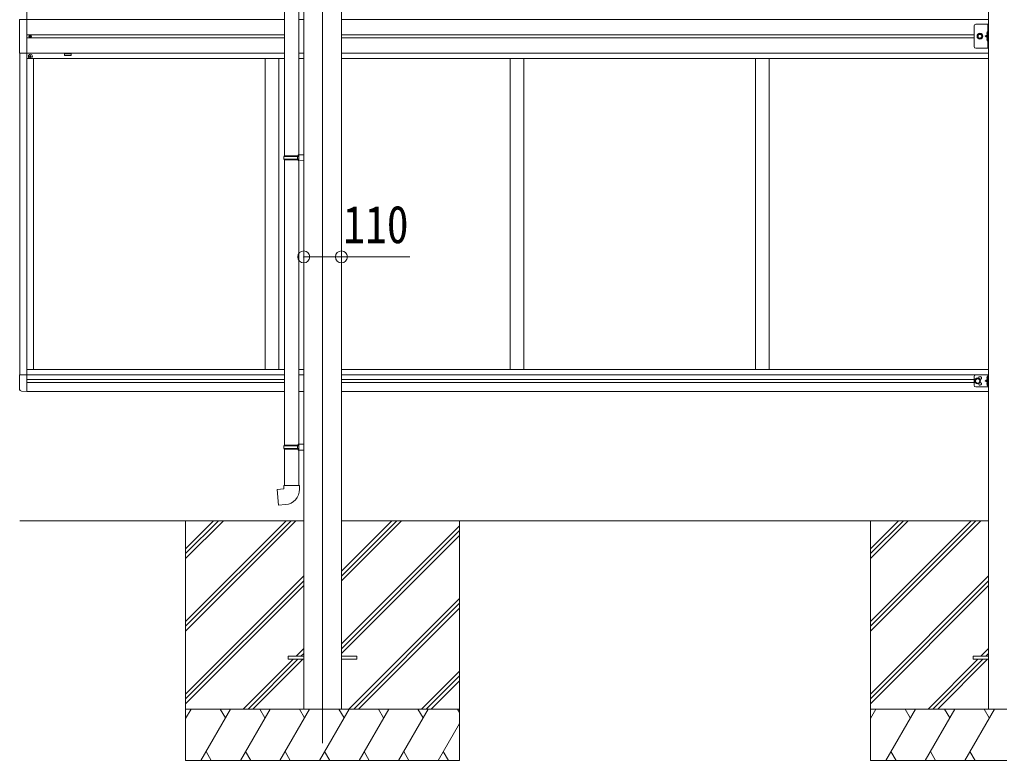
# Model space of a CAD drawing. Units: millimetres at full size; details may follow other scales. Extents: x -9783 to 9892, y -6828 to 6752.
# Drawn here: x -3579 to -717, y -1897 to 266 of the extents above; entities that cross this region are included whole.
import ezdxf
from ezdxf.enums import TextEntityAlignment as Align

# ---------------------------------------------------------------- set-up
doc = ezdxf.new("R2010")
doc.units = ezdxf.units.MM
doc.header["$LTSCALE"] = 35
doc.header["$PDMODE"] = 32
doc.header["$PDSIZE"] = 35
for name, color, linetype, lineweight in [('0-0_0', 7, 'Continuous', 9), ('0-1_本体', 4, 'Continuous', 9), ('0-2_部品', 7, 'Continuous', 9), ('0-8_PARTS2', 2, 'Continuous', 9), ('0-A_寸法', 6, 'Continuous', 9), ('1-1_GLASS', 4, 'Continuous', 9), ('1-2_GLASS_SEAL', 7, 'Continuous', 9)]:
    doc.layers.add(name, color=color, linetype=linetype, lineweight=lineweight)
doc.styles.add('ＭＳ ゴシック', font='')
doc.styles.get('ＭＳ ゴシック').set_extended_font_data('MS Gothic')

msp = doc.modelspace()

# ---------------------------------------------------------------- linework, layer by layer
at = {"layer": '0-0_0'}
for p, q in [((-3578.03, -1197.16), (-2749.03, -1197.16)), ((-3094.03, -1197.16), (-3094.03, -1897.15)), ((-3094.03, -1491.33), (-2799.85, -1197.16)), ((-3094.03, -1505.47), (-2785.7, -1197.16)), ((-3094.03, -1519.62), (-2771.56, -1197.16)), ((-3094.03, -1307.49), (-2983.69, -1197.16)), ((-3094.03, -1293.34), (-2997.84, -1197.16)), ((-3094.03, -1279.2), (-3011.98, -1197.16)), ((-2639.03, -1372.99), (-2463.19, -1197.16)), ((-2639.03, -1358.84), (-2477.34, -1197.16)), ((-2639.03, -1344.7), (-2491.48, -1197.16)), ((-2639.03, -1197.16), (-749.03, -1197.16)), ((-2294.03, -1197.16), (-2294.03, -1897.15)), ((-1094.03, -1197.16), (-1094.03, -1897.15)), ((-1094.03, -1491.33), (-799.85, -1197.16)), ((-1094.03, -1505.47), (-785.7, -1197.16)), ((-1094.03, -1519.62), (-771.56, -1197.16)), ((-1094.03, -1307.49), (-983.69, -1197.16)), ((-1094.03, -1293.34), (-997.84, -1197.16)), ((-1094.03, -1279.2), (-1011.98, -1197.16)), ((-2639.03, -1556.83), (-2294.03, -1211.83)), ((-2639.03, -1570.97), (-2294.03, -1225.98)), ((-2639.03, -1585.12), (-2294.03, -1240.12)), ((-3094.03, -1703.46), (-2749.03, -1358.47)), ((-3094.03, -1717.61), (-2749.03, -1372.61)), ((-1094.03, -1703.46), (-749.03, -1358.47)), ((-1094.03, -1717.61), (-749.03, -1372.61)), ((-3094.03, -1731.75), (-2749.03, -1386.75)), ((-1094.03, -1731.75), (-749.03, -1386.75)), ((-2617.22, -1747.15), (-2294.03, -1423.97)), ((-2603.08, -1747.15), (-2294.03, -1438.11)), ((-2588.93, -1747.15), (-2294.03, -1452.25)), ((-2771.08, -1592.66), (-2749.03, -1570.6)), ((-771.08, -1592.66), (-749.03, -1570.6)), ((-2925.58, -1747.15), (-2780.08, -1601.66)), ((-2911.44, -1747.15), (-2765.94, -1601.66)), ((-2897.3, -1747.15), (-2751.8, -1601.66)), ((-2756.94, -1592.66), (-2749.03, -1584.74)), ((-925.58, -1747.15), (-780.08, -1601.66)), ((-911.44, -1747.15), (-765.94, -1601.66)), ((-897.3, -1747.15), (-751.8, -1601.66)), ((-756.94, -1592.66), (-749.03, -1584.74)), ((-2405.08, -1747.15), (-2294.03, -1636.1)), ((-2390.94, -1747.15), (-2294.03, -1650.24)), ((-2376.8, -1747.15), (-2294.03, -1664.38)), ((-2294.03, -1747.15), (-3094.03, -1747.15)), ((-3094.03, -1774.66), (-3078.15, -1747.15)), ((-3049.28, -1897.15), (-2962.68, -1747.15)), ((-2977.68, -1773.14), (-2992.68, -1747.15)), ((-2933.81, -1897.15), (-2847.21, -1747.15)), ((-2862.21, -1773.14), (-2877.21, -1747.15)), ((-2818.34, -1897.15), (-2731.74, -1747.15)), ((-2746.74, -1773.14), (-2761.74, -1747.15)), ((-2702.87, -1897.15), (-2616.27, -1747.15)), ((-2631.27, -1773.14), (-2646.27, -1747.15)), ((-2587.4, -1897.15), (-2500.8, -1747.15)), ((-2515.8, -1773.14), (-2530.8, -1747.15)), ((-2471.93, -1897.15), (-2385.33, -1747.15)), ((-2415.33, -1747.15), (-2400.33, -1773.14)), ((-2299.86, -1747.15), (-2294.03, -1757.25)), ((-294.03, -1747.15), (-1094.03, -1747.15)), ((-1094.03, -1774.66), (-1078.15, -1747.15)), ((-1049.28, -1897.15), (-962.68, -1747.15)), ((-977.68, -1773.14), (-992.68, -1747.15)), ((-933.81, -1897.15), (-847.21, -1747.15)), ((-862.21, -1773.14), (-877.21, -1747.15)), ((-818.34, -1897.15), (-731.74, -1747.15)), ((-746.74, -1773.14), (-761.74, -1747.15)), ((-2356.46, -1897.15), (-2294.03, -1789.02)), ((-3034.28, -1871.18), (-3019.28, -1897.15)), ((-2918.81, -1871.18), (-2903.81, -1897.15)), ((-2803.34, -1871.17), (-2788.34, -1897.15)), ((-2687.87, -1871.17), (-2672.87, -1897.15)), ((-2572.4, -1871.18), (-2557.4, -1897.15)), ((-2456.93, -1871.18), (-2441.93, -1897.15)), ((-2341.46, -1871.18), (-2326.46, -1897.15)), ((-1034.28, -1871.18), (-1019.28, -1897.15)), ((-918.81, -1871.18), (-903.81, -1897.15)), ((-803.34, -1871.17), (-788.34, -1897.15)), ((-3094.03, -1897.15), (-2294.03, -1897.15)), ((-1094.03, -1897.15), (-294.03, -1897.15))]:
    msp.add_line(p, q, dxfattribs=at)
at = {"layer": '0-1_本体'}
for p, q in [((-2749.03, 1132.84), (-2749.03, -1747.15)), ((-2639.03, 1132.84), (-2639.03, -1747.15)), ((-749.03, 1132.84), (-749.03, -1747.15))]:
    msp.add_line(p, q, dxfattribs=at)
at = {"layer": '0-2_部品'}
for p, q in [((-2805.03, 812.93), (-2805.03, -131.25)), ((-2763.03, 810.37), (-2763.03, -128.7)), ((-2807.03, -133.25), (-2806.03, -131.25)), ((-2807.03, -133.25), (-2763.03, -133.25)), ((-2807.03, -133.25), (-2807.03, -141.25)), ((-2807.03, -141.25), (-2763.03, -141.25)), ((-2807.03, -141.25), (-2806.03, -143.25)), ((-2806.03, -131.25), (-2763.03, -131.25)), ((-2767.5, -133.25), (-2767.93, -131.25)), ((-2765.03, -128.75), (-2749.03, -128.28)), ((-2765.03, -130.75), (-2765.03, -128.75)), ((-2765.03, -130.75), (-2763.03, -130.75)), ((-2749.03, -128.28), (-2749.03, -146.23)), ((-2806.03, -143.25), (-2763.03, -143.25)), ((-2805.03, -143.25), (-2805.03, -976.41)), ((-2765.03, -145.75), (-2765.03, -143.75)), ((-2765.03, -145.75), (-2749.03, -146.23)), ((-2763.03, -145.81), (-2763.03, -973.86)), ((-2807.03, -978.41), (-2806.03, -976.41)), ((-2807.03, -978.41), (-2763.03, -978.41)), ((-2807.03, -978.41), (-2807.03, -986.41)), ((-2807.03, -986.41), (-2763.03, -986.41)), ((-2807.03, -986.41), (-2806.03, -988.41)), ((-2806.03, -976.41), (-2763.03, -976.41)), ((-2806.03, -988.41), (-2763.03, -988.41)), ((-2805.03, -988.41), (-2805.03, -1094.55)), ((-2767.5, -978.41), (-2767.93, -976.41)), ((-2765.03, -973.91), (-2749.03, -973.44)), ((-2765.03, -975.91), (-2765.03, -973.91)), ((-2765.03, -975.91), (-2763.03, -975.91)), ((-2765.03, -990.91), (-2765.03, -988.91)), ((-2765.03, -990.91), (-2749.03, -991.39)), ((-2763.03, -990.97), (-2763.03, -1094.55)), ((-2749.03, -973.44), (-2749.03, -991.39)), ((-2807.03, -1094.55), (-2761.03, -1094.55)), ((-2807.03, -1104.55), (-2807.03, -1094.55)), ((-2761.03, -1094.55), (-2761.03, -1105.47))]:
    msp.add_line(p, q, dxfattribs=at)
at = {"layer": '0-2_部品', "color": 4}
for p, q in [((-2794.03, -1592.65), (-2794.03, -1601.65)), ((-2749.03, -1592.65), (-2794.03, -1592.65)), ((-2749.03, -1601.65), (-2794.03, -1601.65)), ((-2594.03, -1592.65), (-2639.03, -1592.65)), ((-2594.03, -1601.65), (-2639.03, -1601.65)), ((-2594.03, -1592.65), (-2594.03, -1601.65)), ((-794.03, -1592.65), (-794.03, -1601.65)), ((-749.03, -1592.65), (-794.03, -1592.65)), ((-749.03, -1601.65), (-794.03, -1601.65))]:
    msp.add_line(p, q, dxfattribs=at)
at = {"layer": '0-2_部品'}
for points in [[(-2767.5, -133.25), (-2767.5, -141.25), (-2767.93, -143.25)], [(-2765.03, -143.75), (-2763.03, -143.75), (-2763.03, -130.75)], [(-2767.5, -978.41), (-2767.5, -986.41), (-2767.93, -988.41)], [(-2765.03, -988.91), (-2763.03, -988.91), (-2763.03, -975.91)], [(-2802.1, -1150.3), (-2822.94, -1152.12), (-2826.95, -1106.3), (-2807.03, -1104.55)]]:
    msp.add_lwpolyline(points, dxfattribs=at)
msp.add_arc((-2806.03, -1105.47), 45, 275, 0, dxfattribs=at)
at = {"layer": '0-8_PARTS2'}
msp.add_line((-2694.03, 1098.98), (-2694.03, -1847.15), dxfattribs=at)
at = {"layer": '0-A_寸法'}
for p, q in [((-2749.03, -426.76), (-2639.03, -426.76)), ((-2639.03, -426.76), (-2439.03, -426.76))]:
    msp.add_line(p, q, dxfattribs=at)
for p in [(-2749.03, -426.76), (-2639.03, -426.76)]:
    msp.add_point(p, dxfattribs=at)
at = {"layer": '1-1_GLASS'}
for p, q in [((-3558.03, 1054.25), (-3558.03, 217.05)), ((-3558.03, 266.05), (-2805.03, 266.05)), ((-2763.03, 266.05), (-2749.03, 266.05)), ((-2639.03, 266.05), (-749.03, 266.05)), ((-3558.03, 221.55), (-2805.03, 221.55)), ((-3558.03, 217.05), (-3558.03, -819.95)), ((-2805.03, 212.55), (-3558.03, 212.55)), ((-2639.03, 221.55), (-791.03, 221.55)), ((-791.03, 212.55), (-2639.03, 212.55)), ((-3578.03, 167.85), (-3578.03, -770.75)), ((-3558.03, 168.05), (-2805.03, 168.05)), ((-2805.03, 152.55), (-3558.03, 152.55)), ((-3538.03, 152.05), (-3538.03, -755.45)), ((-2862.02, 152.55), (-2862.02, -755.45)), ((-2822.02, 152.55), (-2822.02, -755.45)), ((-2763.03, 168.05), (-2749.03, 168.05)), ((-2763.03, 152.55), (-2749.03, 152.55)), ((-2639.03, 168.05), (-749.03, 168.05)), ((-2639.03, 152.55), (-749.03, 152.55)), ((-2146.02, 152.55), (-2146.02, -755.45)), ((-2106.02, 152.55), (-2106.02, -755.45)), ((-1430.02, 152.55), (-1430.02, -755.45)), ((-1390.02, 152.55), (-1390.02, -755.45)), ((-3558.03, -755.45), (-2805.03, -755.45)), ((-3558.03, -770.95), (-2805.03, -770.95)), ((-2763.03, -755.45), (-2749.03, -755.45)), ((-2763.03, -770.95), (-2749.03, -770.95)), ((-2639.03, -755.45), (-749.03, -755.45)), ((-2639.03, -770.95), (-749.03, -770.95)), ((-3558.03, -784.45), (-2807.03, -784.45)), ((-3558.03, -793.45), (-2805.03, -793.45)), ((-2639.03, -784.45), (-791.03, -784.45)), ((-2639.03, -793.45), (-791.03, -793.45)), ((-3558.03, -819.45), (-2805.03, -819.45)), ((-2763.03, -819.45), (-2749.03, -819.45)), ((-2639.03, -819.45), (-749.03, -819.45))]:
    msp.add_line(p, q, dxfattribs=at)
msp.add_lwpolyline([(-3428.03, 166.05), (-3448.03, 166.05), (-3448.03, 161.05), (-3428.03, 161.05)], close=True, dxfattribs=at)
at = {"layer": '1-2_GLASS_SEAL'}
for p, q in [((-791.03, 187.55), (-791.03, 247.55)), ((-786.03, 252.55), (-749.03, 252.55)), ((-752.03, 230.55), (-752.83, 230.41)), ((-751.53, 252.55), (-751.53, 182.55)), ((-3549.26, 217.46), (-3550.08, 217.46)), ((-3546.8, 216.64), (-3545.98, 216.64)), ((-751.53, 222.55), (-758.53, 217.55)), ((-751.53, 217.55), (-758.53, 217.55)), ((-751.53, 212.55), (-758.53, 217.55)), ((-752.03, 222.55), (-752.83, 222.7)), ((-752.03, 212.55), (-752.83, 212.41)), ((-752.03, 204.55), (-752.83, 204.7)), ((-752.03, 222.55), (-751.53, 222.64)), ((-752.03, 204.55), (-751.53, 204.64)), ((-3548.53, 159.55), (-3549.53, 159.55)), ((-3545.53, 158.55), (-3544.53, 158.55)), ((-3558.03, -770.75), (-3578.53, -770.75)), ((-3578.53, -813.66), (-3578.53, -770.75)), ((-786.03, -771.45), (-749.03, -771.45)), ((-751.53, -771.45), (-751.53, -806.45)), ((-749.03, -771.45), (-749.03, -806.45)), ((-791.03, -776.45), (-791.03, -801.45)), ((-751.53, -788.95), (-758.53, -788.95)), ((-752.03, -775.95), (-752.83, -776.09)), ((-752.03, -783.95), (-752.83, -783.8)), ((-752.03, -793.95), (-752.83, -794.09)), ((-752.03, -783.95), (-751.53, -783.86)), ((-3558.03, -819.95), (-3573.31, -819.15)), ((-786.03, -806.45), (-749.03, -806.45)), ((-752.03, -801.95), (-752.83, -801.8)), ((-752.03, -801.95), (-751.53, -801.86))]:
    msp.add_line(p, q, dxfattribs=at)
for points in [[(-3558.03, 266.05), (-3578.73, 266.05), (-3578.73, 168.05), (-3558.03, 168.05)], [(-786.03, 182.55), (-749.03, 182.55), (-749.03, 252.55)], [(-752.03, 222.55), (-752.03, 230.55), (-751.53, 230.47), (-751.53, 222.64)], [(-3550.08, 217.46), (-3550.08, 216.64), (-3549.26, 216.64)], [(-3547.62, 218.28), (-3547.62, 219.1), (-3548.44, 219.1), (-3548.44, 218.28)], [(-3548.44, 215.82), (-3548.44, 215), (-3547.62, 215), (-3547.62, 215.82)], [(-3545.98, 216.64), (-3545.98, 217.46), (-3546.8, 217.46)], [(-751.14, 226.55), (-751.77, 227.74), (-754.01, 228.85)], [(-751.14, 226.55), (-751.77, 225.37), (-754.01, 224.25)], [(-751.14, 208.55), (-751.77, 209.74), (-754.01, 210.85)], [(-751.14, 208.55), (-751.77, 207.37), (-754.01, 206.25)], [(-752.03, 204.55), (-752.03, 212.55), (-751.53, 212.47), (-751.53, 204.64)], [(-3549.53, 159.55), (-3549.53, 158.55), (-3548.53, 158.55)], [(-3546.53, 160.55), (-3546.53, 161.55), (-3547.53, 161.55), (-3547.53, 160.55)], [(-3547.53, 157.55), (-3547.53, 156.55), (-3546.53, 156.55), (-3546.53, 157.55)], [(-3544.53, 158.55), (-3544.53, 159.55), (-3545.53, 159.55)], [(-751.53, -783.95), (-758.53, -788.95), (-751.53, -793.95)], [(-751.14, -779.95), (-751.77, -778.76), (-754.01, -777.65)], [(-751.14, -779.95), (-751.77, -781.13), (-754.01, -782.25)], [(-751.14, -797.95), (-751.77, -796.76), (-754.01, -795.65)], [(-751.14, -797.95), (-751.77, -799.13), (-754.01, -800.25)], [(-752.03, -783.95), (-752.03, -775.95), (-751.53, -776.03), (-751.53, -783.86)], [(-752.03, -801.95), (-752.03, -793.95), (-751.53, -794.03), (-751.53, -801.86)]]:
    msp.add_lwpolyline(points, dxfattribs=at)
for points in [[(-766.52, 217.55), (-770.27, 211.05), (-777.78, 211.05), (-781.53, 217.55), (-777.78, 224.05), (-770.27, 224.05)], [(-781.03, -796.45), (-774.53, -792.7), (-774.53, -785.19), (-781.03, -781.44), (-787.53, -785.19), (-787.53, -792.7)]]:
    msp.add_lwpolyline(points, close=True, dxfattribs=at)
for centre, radius in [((-3548.03, 217.05), 3.75), ((-774.03, 217.55), 8.5), ((-774.03, 217.55), 7.5), ((-774.03, 217.55), 6.5), ((-774.03, 217.55), 5.5), ((-3547.03, 159.05), 5.9), ((-781.03, -788.95), 8.5), ((-781.03, -788.95), 7.5), ((-781.03, -788.95), 6.5)]:
    msp.add_circle(centre, radius, dxfattribs=at)
for centre, radius, start, end in [((-786.03, 247.55), 5, 90, 180), ((-747.93, 226.55), 6.5, 147.94412, 212.05588), ((-752.67, 229.53), 0.9, 100, 147.94412), ((-3549.26, 218.28), 0.82, 270, 0), ((-3549.26, 215.82), 0.82, 0, 90), ((-3546.8, 218.28), 0.82, 180, 270), ((-3546.8, 215.82), 0.82, 90, 180), ((-747.93, 208.55), 6.5, 147.94412, 212.05588), ((-752.67, 223.58), 0.9, 212.05588, 260), ((-752.67, 211.53), 0.9, 100, 147.94412), ((-752.67, 205.58), 0.9, 212.05588, 260), ((-786.03, 187.55), 5, 180, 270), ((-3548.53, 160.55), 1, 270, 0), ((-3548.53, 157.55), 1, 0, 90), ((-3545.53, 160.55), 1, 180, 270), ((-3545.53, 157.55), 1, 90, 180), ((-786.03, -776.45), 5, 90, 180), ((-774.03, -780.45), 4.25, 274.76077, 186.29431), ((-774.03, -797.45), 4.25, 173.70569, 85.23923), ((-747.93, -779.95), 6.5, 147.94412, 212.05588), ((-747.93, -797.95), 6.5, 147.94412, 212.05588), ((-752.67, -776.97), 0.9, 100, 147.94412), ((-752.67, -782.92), 0.9, 212.05588, 260), ((-752.67, -794.97), 0.9, 100, 147.94412), ((-3573.03, -813.66), 5.5, 180, 267), ((-786.03, -801.45), 5, 180, 270), ((-752.67, -800.92), 0.9, 212.05588, 260)]:
    msp.add_arc(centre, radius, start, end, dxfattribs=at)

# ---------------------------------------------------------------- texts
at = {"layer": '0-A_寸法', "color": 7, "style": 'ＭＳ ゴシック', "width": 0.85}
msp.add_text('110', height=110, dxfattribs=at).set_placement((-2633.53, -419.76), align=Align.BOTTOM_LEFT)

doc.saveas('drawing.dxf')
